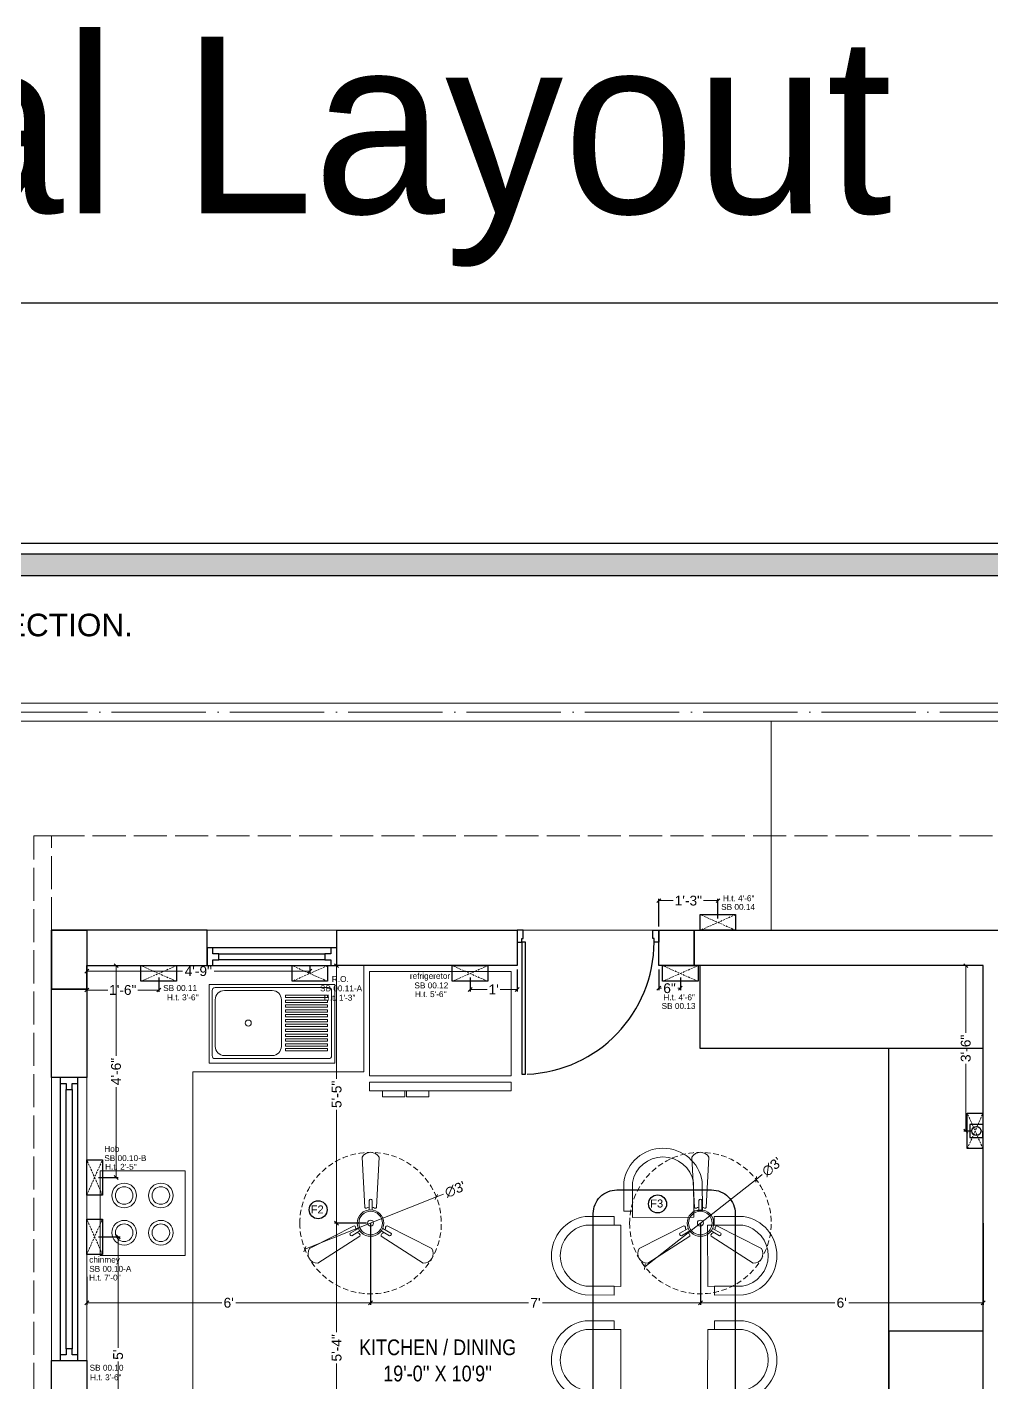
# Model space of a CAD drawing. Header units: millimetres. Extents: x 35877 to 3066687, y -650199 to -40525.
# Drawn here: x 150495.5 to 150740.9, y -178081.5 to -177736.5 of the extents above; entities that cross this region are included whole.
import ezdxf

# ---------------------------------------------------------------- set-up
doc = ezdxf.new("R2010")
doc.units = ezdxf.units.MM
doc.header["$MEASUREMENT"] = 0
doc.header["$PDMODE"] = 35
for name, pattern in [('ACAD_ISO02W100', [15, 12, -3]), ('ACAD_ISO04W100', [30, 24, -3, 0, -3]), ('DASHED', [0.75, 0.5, -0.25]), ('DASHED2', [0.375, 0.25, -0.125])]:
    doc.linetypes.add(name, pattern=pattern)
doc.layers.get('Defpoints').update_dxf_attribs({"color": 220})
for name, color, linetype in [('AR DOOR', 40, 'Continuous'), ('AR ELE-5', 134, 'Continuous'), ('str coll', 6, 'Continuous')]:
    doc.layers.add(name, color=color, linetype=linetype)
for name, color, linetype, lineweight in [('CENTERLINE ( COLUMN ) ~ DIM', 7, 'Continuous', 9), ('COLUMN', 1, 'Continuous', 30), ('dim05', 1, 'Continuous', 13), ('el', 7, 'Continuous', 20), ('ELEC-wires', 1, 'DASHED2', 13), ('Electrical', 84, 'Continuous', 30), ('FIRST FLOOR ( TEXT )', 7, 'Continuous', 9), ('FURNITURE', 32, 'Continuous', 9), ('GROUND FLOOR', 7, 'Continuous', 9), ('GROUND FLOOR  ( PLINE )', 251, 'Continuous', 30), ('NAME PLATE', 7, 'Continuous', 25), ('wall', 7, 'Continuous', 30), ('XX~SLAB ( BEAM )~ ( DIM )', 7, 'Continuous', 9)]:
    doc.layers.add(name, color=color, linetype=linetype, lineweight=lineweight)
doc.layers.add('XX~SLAB ( PLINE )', color=251, linetype='Continuous', plot=False)
doc.styles.add('Arial', font='arial.ttf')
doc.styles.add('century g', font='GOTHIC.TTF')
doc.styles.add('KATHA', font='swissc.ttf')
doc.styles.get("Standard").update_dxf_attribs({"font": 'arial.ttf', "height": 6})
doc.dimstyles.new('ISO-25', dxfattribs={"dimtxt": 2.5, "dimasz": 1, "dimexe": 0.5, "dimexo": 1, "dimtad": 0, "dimdec": 1, "dimlunit": 4, "dimtxsty": 'Standard', "dimblk": 'OBLIQUE', "dimcen": 2.5, "dimclrd": 1, "dimclre": 1, "dimclrt": 5, "dimadec": 0, "dimazin": 0, "dimtfac": 1, "dimtdec": 1, "dimtmove": 0, "dimatfit": 3, "dimfxl": 1, "dimlwd": -1, "dimarcsym": 0})

# ---------------------------------------------------------------- blocks, each defined once
blk = doc.blocks.new('LAYOUT FILE')
at = {"layer": 'NAME PLATE', "true_color": 0xd39e00}
h = blk.add_hatch(color=42, dxfattribs=at)
h.paths.add_polyline_path([(3346889.83, -513806.18), (3346889.83, -514260.7), (3347535.56, -514260.7), (3347535.56, -513806.18)])
h.paths.add_polyline_path([(3346894.36, -513810.71), (3347531.03, -513810.71), (3347531.03, -514256.17), (3346894.36, -514256.17)], flags=16)
at = {"layer": 'NAME PLATE', "color": 42, "true_color": 0xd39e00}
for points in [[(3346887.56, -513803.91), (3347537.83, -513803.91), (3347537.83, -514262.96), (3346887.56, -514262.96)], [(3346889.83, -513806.18), (3347535.56, -513806.18), (3347535.56, -514260.7), (3346889.83, -514260.7)], [(3346894.36, -513810.71), (3347531.03, -513810.71), (3347531.03, -514256.17), (3346894.36, -514256.17)]]:
    blk.add_lwpolyline(points, close=True, dxfattribs=at)
blk = doc.blocks.new('sf sfs')
at = {"layer": 'FURNITURE', "color": 9, "true_color": 0xc7c8ca, "transparency": 33554687}
blk.add_line((3348685.97, -514612.12), (3348664.42, -514612.12), dxfattribs=at)
blk.add_lwpolyline([(3348664.42, -514612.12), (3348664.42, -514590.57), (3348685.97, -514590.57), (3348685.97, -514612.12)], dxfattribs=at)
for centre, radius in [((3348670.49, -514596.83), 3.14), ((3348670.49, -514596.83), 2.24), ((3348679.82, -514596.83), 3.14), ((3348679.82, -514596.83), 2.24), ((3348670.49, -514606.3), 3.14), ((3348679.82, -514606.3), 3.14), ((3348670.49, -514606.3), 2.24), ((3348679.82, -514606.3), 2.24)]:
    blk.add_circle(centre, radius, dxfattribs=at)
blk = doc.blocks.new('*U116')
for points in [[(-40, 0), (0, 0), (0, 30), (10, 30), (10, 100), (-40, 100)], [(0, 0), (0, -1120), (30, -1120), (30, 0)], [(1160, 0), (1120, 0), (1120, 30), (1110, 30), (1110, 100), (1160, 100)]]:
    blk.add_lwpolyline(points, close=True)
at = {"layer": 'AR ELE-5', "linetype": 'ByBlock', "ltscale": 15}
blk.add_arc((-2, 1), 1122, 272.373, 359.9653, dxfattribs=at)
blk = doc.blocks.new('SED S')
at = {"layer": 'FURNITURE', "color": 9, "true_color": 0xc7c8ca, "transparency": 33554687, "elevation": -0.07}
for points in [[(3340618.66, -514630.85), (3340618.66, -514633.06), (3340654.66, -514633.06), (3340654.66, -514630.85)], [(3340618.66, -514634.61), (3340618.66, -514661.17), (3340654.66, -514661.17), (3340654.66, -514634.61)]]:
    blk.add_lwpolyline(points, close=True, dxfattribs=at)
at = {"layer": 'FURNITURE', "color": 9, "true_color": 0xc7c8ca, "transparency": 33554687, "elevation": -0.07, "flags": 128}
for points in [[(3340639.61, -514630.85), (3340639.61, -514629.27), (3340645.24, -514629.27), (3340645.24, -514630.85)], [(3340645.71, -514630.85), (3340645.71, -514629.27), (3340651.34, -514629.27), (3340651.34, -514630.85)]]:
    blk.add_lwpolyline(points, dxfattribs=at)
blk = doc.blocks.new('SD DSD')
at = {"layer": 'FURNITURE', "color": 9, "true_color": 0xc7c8ca, "transparency": 33554687}
for p, q in [((3348486.7, -514623.32), (3348486.68, -514619.42)), ((3348502.23, -514619.34), (3348502.25, -514623.25)), ((3348486.7, -514623.32), (3348502.25, -514623.25)), ((3348483.69, -514625.26), (3348479.79, -514625.25)), ((3348483.69, -514625.26), (3348483.66, -514640.81)), ((3348505.76, -514625.26), (3348509.66, -514625.25)), ((3348505.76, -514625.26), (3348505.79, -514640.81)), ((3348479.75, -514640.8), (3348483.66, -514640.81)), ((3348509.7, -514640.8), (3348505.79, -514640.81)), ((3348479.75, -514651.77), (3348483.66, -514651.76)), ((3348483.69, -514667.31), (3348483.66, -514651.76)), ((3348505.76, -514667.31), (3348505.79, -514651.76)), ((3348509.7, -514651.77), (3348505.79, -514651.76)), ((3348483.69, -514667.31), (3348479.79, -514667.32)), ((3348486.7, -514669.25), (3348486.68, -514673.16)), ((3348486.7, -514669.25), (3348502.25, -514669.32)), ((3348502.23, -514673.23), (3348502.25, -514669.32)), ((3348505.76, -514667.31), (3348509.66, -514667.32))]:
    blk.add_line(p, q, dxfattribs=at)
at = {"layer": 'FURNITURE', "color": 9, "true_color": 0xc7c8ca, "transparency": 33554687, "flags": 128}
for points in [[(3348502.23, -514621.56), (3348504.46, -514621.55), (3348504.42, -514614.17, 0.853613), (3348484.42, -514614.22), (3348484.46, -514621.65), (3348486.68, -514621.64)], [(3348502.22, -514619.34), (3348502.23, -514621.56), (3348502.2, -514614.36, 0.835758), (3348486.65, -514614.39), (3348486.67, -514619.42), (3348486.68, -514621.64)], [(3348481.97, -514640.8), (3348481.97, -514643.02), (3348474.58, -514643.01, -0.853613), (3348474.58, -514623.01), (3348482.01, -514623.02), (3348482.01, -514625.25)], [(3348507.48, -514640.8), (3348507.48, -514643.02), (3348514.87, -514643.01, 0.853613), (3348514.87, -514623.01), (3348507.44, -514623.02), (3348507.44, -514625.25)], [(3348479.75, -514640.79), (3348481.97, -514640.8), (3348474.77, -514640.78, -0.835758), (3348474.76, -514625.23), (3348479.79, -514625.24), (3348482.01, -514625.25)], [(3348509.7, -514640.79), (3348507.48, -514640.8), (3348514.68, -514640.78, 0.835758), (3348514.69, -514625.23), (3348509.66, -514625.24), (3348507.44, -514625.25)], [(3348481.97, -514651.77), (3348481.97, -514649.55), (3348474.58, -514649.57, 0.853613), (3348474.58, -514669.57), (3348482.01, -514669.55), (3348482.01, -514667.32)], [(3348479.75, -514651.78), (3348481.97, -514651.77), (3348474.77, -514651.79, 0.835758), (3348474.76, -514667.34), (3348479.79, -514667.33), (3348482.01, -514667.33)], [(3348507.48, -514651.77), (3348507.48, -514649.55), (3348514.87, -514649.57, -0.853613), (3348514.87, -514669.57), (3348507.44, -514669.55), (3348507.44, -514667.32)], [(3348509.7, -514651.78), (3348507.48, -514651.77), (3348514.68, -514651.79, -0.835758), (3348514.69, -514667.34), (3348509.66, -514667.33), (3348507.44, -514667.33)], [(3348502.23, -514671.01), (3348504.46, -514671.02), (3348504.42, -514678.4, -0.853613), (3348484.42, -514678.36), (3348484.46, -514670.92), (3348486.68, -514670.93)], [(3348502.22, -514673.23), (3348502.23, -514671.01), (3348502.2, -514678.21, -0.835758), (3348486.65, -514678.18), (3348486.67, -514673.16), (3348486.68, -514670.93)]]:
    blk.add_lwpolyline(points, format="xyb", dxfattribs=at)
at = {"layer": 'FURNITURE', "color": 9, "lineweight": 30, "true_color": 0xc7c8ca, "transparency": 33554687}
blk.add_lwpolyline([(3348506.78, -514676.29), (3348482.68, -514676.29, -0.414214), (3348476.68, -514670.29), (3348476.68, -514622.29, -0.414214), (3348482.68, -514616.29), (3348506.78, -514616.29, -0.414214), (3348512.78, -514622.29), (3348512.78, -514670.29, -0.414214)], format="xyb", close=True, dxfattribs=at)
blk = doc.blocks.new('6616')
at = {"color": 242, "linetype": 'DASHED', "true_color": 0xcd2027}
for p, q in [((386784.79, -36915.77), (386775.78, -36911.78)), ((386784.79, -36911.78), (386775.78, -36915.77))]:
    blk.add_line(p, q, dxfattribs=at)
at = {"layer": 'ELEC-wires', "color": 5, "linetype": 'ByBlock', "lineweight": 30, "ltscale": 4}
blk.add_lwpolyline([(386775.78, -36911.78), (386784.79, -36911.78), (386784.79, -36915.77), (386775.78, -36915.77)], close=True, dxfattribs=at)
blk = doc.blocks.new('_Oblique')
at = {"layer": 'wall', "color": 0, "lineweight": -2}
blk.add_line((-0.5, -0.5), (0.5, 0.5), dxfattribs=at)
blk = doc.blocks.new('*D505')
at = {"layer": 'Defpoints', "color": 0, "lineweight": 0, "transparency": 16777216}
for p in [(150567.42, -177974.25), (150510.67, -177976.27), (150567.42, -177976.76)]:
    blk.add_point(p, dxfattribs=at)
at = {"layer": 'dim05', "color": 1, "linetype": 'Continuous', "lineweight": -2, "transparency": 16777216}
for p, q in [((150567.42, -177975.25), (150567.42, -177977.26)), ((150510.67, -177977.27), (150510.67, -177977.26))]:
    blk.add_line(p, q, dxfattribs=at)
at = {"layer": 'dim05', "color": 1, "linetype": 'Continuous', "transparency": 16777216}
for p, q in [((150510.67, -177976.76), (150535.04, -177976.76)), ((150567.42, -177976.76), (150543.04, -177976.76))]:
    blk.add_line(p, q, dxfattribs=at)
at = {"layer": 'dim05', "color": 1, "transparency": 16777216, "rotation": 180}
blk.add_blockref('_Oblique', (150510.67, -177976.76), dxfattribs=at)
at = {"layer": 'dim05', "color": 1, "transparency": 16777216}
blk.add_blockref('_Oblique', (150567.42, -177976.76), dxfattribs=at)
at = {"layer": 'dim05', "color": 5, "lineweight": 25, "transparency": 16777216, "insert": (150539.04, -177976.76), "char_height": 2.5, "attachment_point": 5, "style": 'Arial'}
blk.add_mtext('4\'-9"', dxfattribs=at)
blk = doc.blocks.new('*D506')
at = {"layer": 'Defpoints', "color": 0, "lineweight": 0, "transparency": 16777216}
for p in [(150620.17, -177975.35), (150608.17, -177977.34), (150608.17, -177981.39)]:
    blk.add_point(p, dxfattribs=at)
at = {"layer": 'dim05', "color": 1, "linetype": 'Continuous', "lineweight": -2, "transparency": 16777216}
for p, q in [((150608.17, -177978.34), (150608.17, -177981.89)), ((150620.17, -177976.35), (150620.17, -177981.89))]:
    blk.add_line(p, q, dxfattribs=at)
at = {"layer": 'dim05', "color": 1, "linetype": 'Continuous', "transparency": 16777216}
for p, q in [((150608.17, -177981.39), (150612.51, -177981.39)), ((150620.17, -177981.39), (150615.82, -177981.39))]:
    blk.add_line(p, q, dxfattribs=at)
at = {"layer": 'dim05', "color": 1, "transparency": 16777216, "rotation": 180}
blk.add_blockref('_Oblique', (150608.17, -177981.39), dxfattribs=at)
at = {"layer": 'dim05', "color": 1, "transparency": 16777216}
blk.add_blockref('_Oblique', (150620.17, -177981.39), dxfattribs=at)
at = {"layer": 'dim05', "color": 5, "lineweight": 25, "transparency": 16777216, "insert": (150614.17, -177981.39), "char_height": 2.5, "attachment_point": 5, "style": 'Arial'}
blk.add_mtext("1'", dxfattribs=at)
blk = doc.blocks.new('fan')
at = {"layer": 'Electrical', "lineweight": 15, "ltscale": 20}
for p, q in [((3300835.29, -509900.78), (3300836.47, -509923.43)), ((3300841.81, -509923.43), (3300842.99, -509900.78)), ((3300838.47, -509924.57), (3300838.47, -509920.25)), ((3300839.81, -509920.28), (3300839.81, -509924.57)), ((3300831.66, -509931.77), (3300811.45, -509942.07)), ((3300829.93, -509935.08), (3300833.64, -509932.93)), ((3300834.31, -509934.09), (3300830.57, -509936.25)), ((3300847.68, -509936.23), (3300843.97, -509934.09)), ((3300844.64, -509932.93), (3300848.38, -509935.09)), ((3300866.83, -509942.07), (3300846.62, -509931.77)), ((3300815.3, -509948.74), (3300834.33, -509936.39)), ((3300843.95, -509936.39), (3300862.98, -509948.74))]:
    blk.add_line(p, q, dxfattribs=at)
at = {"layer": 'Electrical', "linetype": 'DASHED', "lineweight": 15, "ltscale": 5}
blk.add_circle((3300839.14, -509930.53), 32, dxfattribs=at)
at = {"layer": 'Electrical', "lineweight": 15, "ltscale": 20}
for centre, major_axis, start_param, end_param in [((3300839.14, -509902.94), (3.12, 3.12), -0.272136, 1.842967), ((3300839.13, -509920.5), (0.501, 0.501), -0.465536, 1.983618), ((3300839.14, -509930.53), (4.24, -4.24), 3.14161, 9.424795), ((3300839.14, -509930.53), (3.77, -3.77), 1.749190548672175e-05, 6.283202799085073), ((3300837.1, -509923.08), (0.51, 0.51), 2.863014, 4.257784), ((3300839.14, -509926.42), (2.27, -2.27), 2.565057, 2.951308), ((3300839.14, -509926.42), (2.27, 2.27), 0.19032, 0.57657), ((3300841.18, -509923.08), (0.51, -0.51), 5.167028, 6.561799), ((3300831.67, -509932.49), (0.51, -0.51), 0.978238, 2.373008), ((3300835.59, -509932.58), (2.27, -2.27), 3.855511, 4.241762), ((3300839.14, -509930.53), (0.943, 0.943), 1.570814, 7.853999), ((3300842.69, -509932.58), (2.27, 2.27), 5.183051, 5.569301), ((3300846.61, -509932.49), (0.51, -0.51), 2.339416, 3.734186), ((3300830.46, -509935.55), (0.501, -0.501), 3.199655, 5.648809), ((3300835.59, -509932.58), (2.27, -2.27), 4.659452, 5.045703), ((3300833.71, -509936.02), (0.51, 0.51), -1.325776, 0.068994), ((3300844.57, -509936.02), (0.51, -0.51), 3.072633, 4.467404), ((3300842.69, -509932.58), (2.27, 2.27), 4.37911, 4.765361), ((3300847.83, -509935.54), (0.501, 0.501), 3.723254, 6.172408), ((3300815.25, -509944.32), (3.12, -3.12), 3.393055, 5.508159), ((3300863.03, -509944.32), (3.12, -3.12), 5.48745, 7.602554)]:
    blk.add_ellipse(centre, major_axis=major_axis, ratio=1, start_param=start_param, end_param=end_param, dxfattribs=at)
blk = doc.blocks.new('*D522')
at = {"layer": 'Defpoints', "color": 0, "lineweight": 0, "transparency": 16777216}
for p in [(150656.17, -177975.35), (150661.67, -177977.34), (150656.17, -177981.1)]:
    blk.add_point(p, dxfattribs=at)
at = {"layer": 'dim05', "color": 1, "linetype": 'Continuous', "lineweight": -2, "transparency": 16777216}
for p, q in [((150656.17, -177976.35), (150656.17, -177981.6)), ((150661.67, -177978.34), (150661.67, -177981.6))]:
    blk.add_line(p, q, dxfattribs=at)
at = {"layer": 'dim05', "color": 1, "linetype": 'Continuous', "transparency": 16777216}
for p, q in [((150656.17, -177981.1), (150656.85, -177981.1)), ((150661.67, -177981.1), (150660.99, -177981.1))]:
    blk.add_line(p, q, dxfattribs=at)
at = {"layer": 'dim05', "color": 1, "transparency": 16777216, "rotation": 180}
blk.add_blockref('_Oblique', (150656.17, -177981.1), dxfattribs=at)
at = {"layer": 'dim05', "color": 1, "transparency": 16777216}
blk.add_blockref('_Oblique', (150661.67, -177981.1), dxfattribs=at)
at = {"layer": 'dim05', "color": 5, "lineweight": 25, "transparency": 16777216, "insert": (150658.92, -177981.1), "char_height": 2.5, "attachment_point": 5, "style": 'Arial'}
blk.add_mtext('6"', dxfattribs=at)
blk = doc.blocks.new('*D525')
at = {"layer": 'Defpoints', "color": 0, "lineweight": 0, "transparency": 16777216}
for p in [(150512.66, -177975.35), (150518.12, -177975.35), (150512.66, -178029.24)]:
    blk.add_point(p, dxfattribs=at)
at = {"layer": 'dim05', "color": 1, "linetype": 'Continuous', "lineweight": -2, "transparency": 16777216}
for p, q in [((150513.66, -177975.35), (150518.62, -177975.35)), ((150513.66, -178029.24), (150518.62, -178029.24))]:
    blk.add_line(p, q, dxfattribs=at)
at = {"layer": 'dim05', "color": 1, "linetype": 'Continuous', "transparency": 16777216}
for p, q in [((150518.12, -177975.35), (150518.12, -177998.3)), ((150518.12, -178029.24), (150518.12, -178006.29))]:
    blk.add_line(p, q, dxfattribs=at)
at = {"layer": 'dim05', "color": 1, "transparency": 16777216}
for p, rotation in [((150518.12, -177975.35), 90), ((150518.12, -178029.24), 270)]:
    blk.add_blockref('_Oblique', p, dxfattribs=dict(at, rotation=rotation))
at = {"layer": 'dim05', "color": 5, "lineweight": 25, "transparency": 16777216, "insert": (150518.12, -178002.29), "char_height": 2.5, "attachment_point": 5, "rotation": 90, "style": 'Arial'}
blk.add_mtext('4\'-6"', dxfattribs=at)
blk = doc.blocks.new('*D526')
at = {"layer": 'Defpoints', "color": 0, "lineweight": 0, "transparency": 16777216}
for p in [(150512.66, -178044.33), (150514.99, -178104.35), (150518.64, -178104.35)]:
    blk.add_point(p, dxfattribs=at)
at = {"layer": 'dim05', "color": 1, "linetype": 'Continuous', "lineweight": -2, "transparency": 16777216}
for p, q in [((150513.66, -178044.33), (150519.14, -178044.33)), ((150515.99, -178104.35), (150519.14, -178104.35))]:
    blk.add_line(p, q, dxfattribs=at)
at = {"layer": 'dim05', "color": 1, "linetype": 'Continuous', "transparency": 16777216}
for p, q in [((150518.64, -178044.33), (150518.64, -178072.56)), ((150518.64, -178104.35), (150518.64, -178076.11))]:
    blk.add_line(p, q, dxfattribs=at)
at = {"layer": 'dim05', "color": 1, "transparency": 16777216}
for p, rotation in [((150518.64, -178044.33), 90), ((150518.64, -178104.35), 270)]:
    blk.add_blockref('_Oblique', p, dxfattribs=dict(at, rotation=rotation))
at = {"layer": 'dim05', "color": 5, "lineweight": 25, "transparency": 16777216, "insert": (150518.64, -178074.34), "char_height": 2.5, "attachment_point": 5, "rotation": 90, "style": 'Arial'}
blk.add_mtext("5'", dxfattribs=at)
blk = doc.blocks.new('*D527')
at = {"layer": 'Defpoints', "color": 0, "lineweight": 0, "transparency": 16777216}
for p in [(150582.87, -178039.85), (150510.67, -178053.55), (150582.87, -178061.13)]:
    blk.add_point(p, dxfattribs=at)
at = {"layer": 'dim05', "color": 1, "linetype": 'Continuous', "lineweight": -2, "transparency": 16777216}
for p, q in [((150582.87, -178040.85), (150582.87, -178061.63)), ((150510.67, -178054.55), (150510.67, -178061.63))]:
    blk.add_line(p, q, dxfattribs=at)
at = {"layer": 'dim05', "color": 1, "linetype": 'Continuous', "transparency": 16777216}
for p, q in [((150510.67, -178061.13), (150544.99, -178061.13)), ((150582.87, -178061.13), (150548.55, -178061.13))]:
    blk.add_line(p, q, dxfattribs=at)
at = {"layer": 'dim05', "color": 1, "transparency": 16777216, "rotation": 180}
blk.add_blockref('_Oblique', (150510.67, -178061.13), dxfattribs=at)
at = {"layer": 'dim05', "color": 1, "transparency": 16777216}
blk.add_blockref('_Oblique', (150582.87, -178061.13), dxfattribs=at)
at = {"layer": 'dim05', "color": 5, "lineweight": 25, "transparency": 16777216, "insert": (150546.77, -178061.13), "char_height": 2.5, "attachment_point": 5, "style": 'Arial'}
blk.add_mtext("6'", dxfattribs=at)
blk = doc.blocks.new('*D528')
at = {"layer": 'Defpoints', "color": 0, "lineweight": 0, "transparency": 16777216}
for p in [(150582.87, -178039.85), (150666.77, -178039.85), (150666.77, -178061.13)]:
    blk.add_point(p, dxfattribs=at)
at = {"layer": 'dim05', "color": 1, "linetype": 'Continuous', "lineweight": -2, "transparency": 16777216}
for p, q in [((150582.87, -178040.85), (150582.87, -178061.63)), ((150666.77, -178040.85), (150666.77, -178061.63))]:
    blk.add_line(p, q, dxfattribs=at)
at = {"layer": 'dim05', "color": 1, "linetype": 'Continuous', "transparency": 16777216}
for p, q in [((150582.87, -178061.13), (150623.05, -178061.13)), ((150666.77, -178061.13), (150626.58, -178061.13))]:
    blk.add_line(p, q, dxfattribs=at)
at = {"layer": 'dim05', "color": 1, "transparency": 16777216, "rotation": 180}
blk.add_blockref('_Oblique', (150582.87, -178061.13), dxfattribs=at)
at = {"layer": 'dim05', "color": 1, "transparency": 16777216}
blk.add_blockref('_Oblique', (150666.77, -178061.13), dxfattribs=at)
at = {"layer": 'dim05', "color": 5, "lineweight": 25, "transparency": 16777216, "insert": (150624.82, -178061.13), "char_height": 2.5, "attachment_point": 5, "style": 'Arial'}
blk.add_mtext("7'", dxfattribs=at)
blk = doc.blocks.new('*D529')
at = {"layer": 'Defpoints', "color": 0, "lineweight": 0, "transparency": 16777216}
for p in [(150666.77, -178039.85), (150738.67, -178039.85), (150738.67, -178061.13)]:
    blk.add_point(p, dxfattribs=at)
at = {"layer": 'dim05', "color": 1, "linetype": 'Continuous', "lineweight": -2, "transparency": 16777216}
for p, q in [((150666.77, -178040.85), (150666.77, -178061.63)), ((150738.67, -178040.85), (150738.67, -178061.63))]:
    blk.add_line(p, q, dxfattribs=at)
at = {"layer": 'dim05', "color": 1, "linetype": 'Continuous', "transparency": 16777216}
for p, q in [((150666.77, -178061.13), (150700.94, -178061.13)), ((150738.67, -178061.13), (150704.5, -178061.13))]:
    blk.add_line(p, q, dxfattribs=at)
at = {"layer": 'dim05', "color": 1, "transparency": 16777216, "rotation": 180}
blk.add_blockref('_Oblique', (150666.77, -178061.13), dxfattribs=at)
at = {"layer": 'dim05', "color": 1, "transparency": 16777216}
blk.add_blockref('_Oblique', (150738.67, -178061.13), dxfattribs=at)
at = {"layer": 'dim05', "color": 5, "lineweight": 25, "transparency": 16777216, "insert": (150702.72, -178061.13), "char_height": 2.5, "attachment_point": 5, "style": 'Arial'}
blk.add_mtext("6'", dxfattribs=at)
blk = doc.blocks.new('*D530')
at = {"layer": 'Defpoints', "color": 0, "lineweight": 0, "transparency": 16777216}
for p in [(150574.23, -178040.85), (150582.87, -178040.85), (150579.99, -178104.35)]:
    blk.add_point(p, dxfattribs=at)
at = {"layer": 'dim05', "color": 1, "linetype": 'Continuous', "lineweight": -2, "transparency": 16777216}
for p, q in [((150581.87, -178040.85), (150573.73, -178040.85)), ((150578.99, -178104.35), (150573.73, -178104.35))]:
    blk.add_line(p, q, dxfattribs=at)
at = {"layer": 'dim05', "color": 1, "linetype": 'Continuous', "transparency": 16777216}
for p, q in [((150574.23, -178040.85), (150574.23, -178068.65)), ((150574.23, -178104.35), (150574.23, -178076.55))]:
    blk.add_line(p, q, dxfattribs=at)
at = {"layer": 'dim05', "color": 1, "transparency": 16777216}
for p, rotation in [((150574.23, -178040.85), 90), ((150574.23, -178104.35), 270)]:
    blk.add_blockref('_Oblique', p, dxfattribs=dict(at, rotation=rotation))
at = {"layer": 'dim05', "color": 5, "lineweight": 25, "transparency": 16777216, "insert": (150574.23, -178072.6), "char_height": 2.5, "attachment_point": 5, "rotation": 90, "style": 'Arial'}
blk.add_mtext('5\'-4"', dxfattribs=at)
blk = doc.blocks.new('*D531')
at = {"layer": 'Defpoints', "color": 0, "lineweight": 0, "transparency": 16777216}
for p in [(150574.23, -177975.35), (150574.89, -177975.35), (150582.87, -178040.85)]:
    blk.add_point(p, dxfattribs=at)
at = {"layer": 'dim05', "color": 1, "linetype": 'Continuous', "lineweight": -2, "transparency": 16777216}
for p, q in [((150573.89, -177975.35), (150573.73, -177975.35)), ((150581.87, -178040.85), (150573.73, -178040.85))]:
    blk.add_line(p, q, dxfattribs=at)
at = {"layer": 'dim05', "color": 1, "linetype": 'Continuous', "transparency": 16777216}
for p, q in [((150574.23, -177975.35), (150574.23, -178004.15)), ((150574.23, -178040.85), (150574.23, -178012.05))]:
    blk.add_line(p, q, dxfattribs=at)
at = {"layer": 'dim05', "color": 1, "transparency": 16777216}
for p, rotation in [((150574.23, -177975.35), 90), ((150574.23, -178040.85), 270)]:
    blk.add_blockref('_Oblique', p, dxfattribs=dict(at, rotation=rotation))
at = {"layer": 'dim05', "color": 5, "lineweight": 25, "transparency": 16777216, "insert": (150574.23, -178008.1), "char_height": 2.5, "attachment_point": 5, "rotation": 90, "style": 'Arial'}
blk.add_mtext('5\'-5"', dxfattribs=at)
blk = doc.blocks.new('*D532')
at = {"layer": 'Defpoints', "color": 0, "lineweight": 0, "transparency": 16777216}
for p in [(150599.6, -178034.2), (150566.14, -178047.5)]:
    blk.add_point(p, dxfattribs=at)
at = {"layer": 'dim05', "color": 1, "linetype": 'Continuous', "transparency": 16777216}
for p in [(150601.45, -178033.46), (150566.14, -178047.5)]:
    blk.add_line(p, (150599.6, -178034.2), dxfattribs=at)
at = {"layer": 'dim05', "color": 1, "transparency": 16777216}
for p, rotation in [((150599.6, -178034.2), 201.6876233711813), ((150566.14, -178047.5), 21.68762337118135)]:
    blk.add_blockref('_Oblique', p, dxfattribs=dict(at, rotation=rotation))
at = {"layer": 'dim05', "color": 5, "lineweight": 25, "transparency": 16777216, "insert": (150604.37, -178032.3), "char_height": 2.5, "attachment_point": 5, "rotation": 21.6876, "style": 'Arial'}
blk.add_mtext("∅3'", dxfattribs=at)
blk = doc.blocks.new('*D533')
at = {"layer": 'Defpoints', "color": 0, "lineweight": 0, "transparency": 16777216}
for p in [(150680.93, -178029.73), (150652.61, -178051.96)]:
    blk.add_point(p, dxfattribs=at)
at = {"layer": 'dim05', "color": 1, "linetype": 'Continuous', "transparency": 16777216}
for p in [(150652.61, -178051.96), (150682.5, -178028.5)]:
    blk.add_line(p, (150680.93, -178029.73), dxfattribs=at)
at = {"layer": 'dim05', "color": 1, "transparency": 16777216}
for p, rotation in [((150680.93, -178029.73), 218.1354486599926), ((150652.61, -178051.96), 38.13544865999263)]:
    blk.add_blockref('_Oblique', p, dxfattribs=dict(at, rotation=rotation))
at = {"layer": 'dim05', "color": 5, "lineweight": 25, "transparency": 16777216, "insert": (150684.97, -178026.56), "char_height": 2.5, "attachment_point": 5, "rotation": 38.1354, "style": 'Arial'}
blk.add_mtext("∅3'", dxfattribs=at)
blk = doc.blocks.new('*D534')
at = {"layer": 'Defpoints', "color": 0, "lineweight": 0, "transparency": 16777216}
for p in [(150671.24, -177958.81), (150671.24, -177964.36), (150656.17, -177966.35)]:
    blk.add_point(p, dxfattribs=at)
at = {"layer": 'dim05', "color": 1, "linetype": 'Continuous', "lineweight": -2, "transparency": 16777216}
for p, q in [((150656.17, -177965.35), (150656.17, -177958.31)), ((150671.24, -177963.36), (150671.24, -177958.31))]:
    blk.add_line(p, q, dxfattribs=at)
at = {"layer": 'dim05', "color": 1, "linetype": 'Continuous', "transparency": 16777216}
for p, q in [((150656.17, -177958.81), (150659.87, -177958.81)), ((150671.24, -177958.81), (150667.53, -177958.81))]:
    blk.add_line(p, q, dxfattribs=at)
at = {"layer": 'dim05', "color": 1, "transparency": 16777216, "rotation": 180}
blk.add_blockref('_Oblique', (150656.17, -177958.81), dxfattribs=at)
at = {"layer": 'dim05', "color": 1, "transparency": 16777216}
blk.add_blockref('_Oblique', (150671.24, -177958.81), dxfattribs=at)
at = {"layer": 'dim05', "color": 5, "lineweight": 25, "transparency": 16777216, "insert": (150663.7, -177958.81), "char_height": 2.5, "attachment_point": 5, "style": 'Arial'}
blk.add_mtext('1\'-3"', dxfattribs=at)
blk = doc.blocks.new('*D544')
at = {"layer": 'Defpoints', "color": 0, "lineweight": 0, "transparency": 16777216}
for p in [(150528.97, -177977.34), (150510.67, -177980.31), (150528.97, -177981.55)]:
    blk.add_point(p, dxfattribs=at)
at = {"layer": 'dim05', "color": 1, "linetype": 'Continuous', "lineweight": -2, "transparency": 16777216}
for p, q in [((150528.97, -177978.34), (150528.97, -177982.05)), ((150510.67, -177981.31), (150510.67, -177982.05))]:
    blk.add_line(p, q, dxfattribs=at)
at = {"layer": 'dim05', "color": 1, "linetype": 'Continuous', "transparency": 16777216}
for p, q in [((150510.67, -177981.55), (150515.99, -177981.55)), ((150528.97, -177981.55), (150523.65, -177981.55))]:
    blk.add_line(p, q, dxfattribs=at)
at = {"layer": 'dim05', "color": 1, "transparency": 16777216, "rotation": 180}
blk.add_blockref('_Oblique', (150510.67, -177981.55), dxfattribs=at)
at = {"layer": 'dim05', "color": 1, "transparency": 16777216}
blk.add_blockref('_Oblique', (150528.97, -177981.55), dxfattribs=at)
at = {"layer": 'dim05', "color": 5, "lineweight": 25, "transparency": 16777216, "insert": (150519.82, -177981.55), "char_height": 2.5, "attachment_point": 5, "style": 'Arial'}
blk.add_mtext('1\'-6"', dxfattribs=at)
blk = doc.blocks.new('*D548')
at = {"layer": 'Defpoints', "color": 0, "lineweight": 0, "transparency": 16777216}
for p in [(150734.28, -177975.35), (150738.66, -177975.35), (150736.83, -178017.44)]:
    blk.add_point(p, dxfattribs=at)
at = {"layer": 'dim05', "color": 1, "linetype": 'Continuous', "lineweight": -2, "transparency": 16777216}
for p, q in [((150737.66, -177975.35), (150733.78, -177975.35)), ((150735.83, -178017.44), (150733.78, -178017.44))]:
    blk.add_line(p, q, dxfattribs=at)
at = {"layer": 'dim05', "color": 1, "linetype": 'Continuous', "transparency": 16777216}
for p, q in [((150734.28, -177975.35), (150734.28, -177992.45)), ((150734.28, -178017.44), (150734.28, -178000.34))]:
    blk.add_line(p, q, dxfattribs=at)
at = {"layer": 'dim05', "color": 1, "transparency": 16777216}
for p, rotation in [((150734.28, -177975.35), 90), ((150734.28, -178017.44), 270)]:
    blk.add_blockref('_Oblique', p, dxfattribs=dict(at, rotation=rotation))
at = {"layer": 'dim05', "color": 5, "lineweight": 25, "transparency": 16777216, "insert": (150734.28, -177996.4), "char_height": 2.5, "attachment_point": 5, "rotation": 90, "style": 'Arial'}
blk.add_mtext('3\'-6"', dxfattribs=at)

msp = doc.modelspace()

# ---------------------------------------------------------------- linework, layer by layer
at = {"layer": 'CENTERLINE ( COLUMN ) ~ DIM', "transparency": 33554687}
for p, q in [((150501.667, -177981.349), (150510.667, -177981.349)), ((150501.667, -178003.849), (150510.667, -178003.849)), ((150501.667, -178075.849), (150510.667, -178075.849))]:
    msp.add_line(p, q, dxfattribs=at)
at = {"layer": 'COLUMN', "transparency": 33554687}
for points in [[(150501.667, -177966.349), (150510.667, -177966.349), (150510.667, -177981.349), (150501.667, -177981.349)], [(150656.167, -177966.349), (150665.167, -177966.349), (150665.167, -177975.349), (150656.167, -177975.349)]]:
    msp.add_lwpolyline(points, close=True, dxfattribs=at)
at = {"layer": 'FURNITURE', "lineweight": 30, "transparency": 33554687}
for p, q in [((150666.667, -177975.349), (150666.667, -177996.349)), ((150666.667, -177996.349), (150738.667, -177996.349)), ((150714.667, -178104.349), (150714.667, -177996.349))]:
    msp.add_line(p, q, dxfattribs=at)
at = {"layer": 'FURNITURE', "transparency": 33554687}
for p, q in [((150542.552, -177998.223, -0.001), (150542.552, -177981.681, -0.001)), ((150543.327, -177980.907, -0.001), (150572.175, -177980.907, -0.001)), ((150545.684, -177981.681, -0.001), (150557.851, -177981.681, -0.001)), ((150572.949, -177981.681, -0.001), (150572.949, -177998.223, -0.001)), ((150543.36, -177995.899, -0.001), (150543.36, -177984.005, -0.001)), ((150560.175, -177984.005, -0.001), (150560.175, -177995.899, -0.001)), ((150572.175, -177998.997, -0.001), (150543.327, -177998.997, -0.001)), ((150557.851, -177998.223, -0.001), (150545.684, -177998.223, -0.001))]:
    msp.add_line(p, q, dxfattribs=at)
at = {"layer": 'FURNITURE', "transparency": 33554687, "elevation": -0.001}
for points in [[(150541.767, -178000.132), (150573.767, -178000.132), (150573.767, -177980.132), (150541.767, -177980.132)], [(150561.197, -177982.861), (150571.927, -177982.861), (150571.927, -177983.449), (150561.197, -177983.449)], [(150561.197, -177984.097), (150571.927, -177984.097), (150571.927, -177984.684), (150561.197, -177984.684)], [(150561.197, -177985.333), (150571.927, -177985.333), (150571.927, -177985.92), (150561.197, -177985.92)], [(150561.197, -177986.569), (150571.927, -177986.569), (150571.927, -177987.156), (150561.197, -177987.156)], [(150561.197, -177987.805), (150571.927, -177987.805), (150571.927, -177988.392), (150561.197, -177988.392)], [(150561.197, -177989.041), (150571.927, -177989.041), (150571.927, -177989.628), (150561.197, -177989.628)], [(150561.197, -177990.276), (150571.927, -177990.276), (150571.927, -177990.863), (150561.197, -177990.863)], [(150561.197, -177991.512), (150571.927, -177991.512), (150571.927, -177992.099), (150561.197, -177992.099)], [(150561.197, -177992.748), (150571.927, -177992.748), (150571.927, -177993.335), (150561.197, -177993.335)], [(150561.197, -177993.984), (150571.927, -177993.984), (150571.927, -177994.571), (150561.197, -177994.571)], [(150561.197, -177995.22), (150571.927, -177995.22), (150571.927, -177995.807), (150561.197, -177995.807)], [(150561.197, -177996.455), (150571.927, -177996.455), (150571.927, -177997.043), (150561.197, -177997.043)]]:
    msp.add_lwpolyline(points, close=True, dxfattribs=at)
at = {"layer": 'FURNITURE', "lineweight": 30, "transparency": 33554687}
msp.add_lwpolyline([(150714.667, -178104.349), (150738.667, -178104.349), (150738.667, -178068.347), (150714.667, -178068.347)], close=True, dxfattribs=at)
at = {"layer": 'FURNITURE', "transparency": 33554687}
msp.add_circle((150551.767, -177989.952, -0.001), 0.762, dxfattribs=at)
at = {"layer": 'FURNITURE', "color": 1, "lineweight": 30, "ltscale": 4, "transparency": 33554687}
for centre in [(150655.862, -178035.971), (150569.532, -178037.451)]:
    msp.add_circle(centre, 2.291, dxfattribs=at)
at = {"layer": 'FURNITURE', "transparency": 33554687}
for centre, radius, start, end in [((150543.327, -177981.681, -0.001), 0.775, 90, 180), ((150545.684, -177984.005, -0.001), 2.324, 90, 180), ((150557.851, -177984.005, -0.001), 2.324, 0, 90), ((150572.175, -177981.681, -0.001), 0.775, 0, 90), ((150545.684, -177995.899, -0.001), 2.324, 180, 270), ((150557.851, -177995.899, -0.001), 2.324, 270, 0), ((150543.327, -177998.223, -0.001), 0.775, 180, 270), ((150572.175, -177998.223, -0.001), 0.775, 270, 0)]:
    msp.add_arc(centre, radius, start, end, dxfattribs=at)
at = {"layer": 'GROUND FLOOR', "transparency": 33554687}
for p, q in [((150401.917, -177908.599), (150902.167, -177908.599)), ((150406.417, -177913.099), (150902.167, -177913.099)), ((150501.667, -177966.349), (150501.667, -178258.849)), ((150902.167, -177966.349), (150501.667, -177966.349)), ((150620.167, -177966.349), (150620.167, -177975.349)), ((150656.167, -177966.349), (150656.167, -177975.349)), ((150665.167, -177966.349), (150665.167, -177975.349)), ((150510.667, -177975.349), (150510.667, -178095.349)), ((150620.167, -177975.349), (150510.667, -177975.349)), ((150738.667, -177975.349), (150656.167, -177975.349)), ((150738.667, -177975.349), (150738.667, -178104.349)), ((150510.667, -178003.849), (150501.667, -178003.849)), ((150510.667, -178075.849), (150501.667, -178075.849))]:
    msp.add_line(p, q, dxfattribs=at)
at = {"layer": 'GROUND FLOOR', "linetype": 'ACAD_ISO02W100', "ltscale": 0.7, "transparency": 33554687}
msp.add_line((150501.667, -177966.349), (150501.667, -177942.349), dxfattribs=at)
at = {"layer": 'GROUND FLOOR', "color": 1, "linetype": 'ACAD_ISO04W100', "transparency": 33554687}
msp.add_lwpolyline([(150902.167, -177910.849), (150404.167, -177910.849), (150404.167, -178373.349), (150902.167, -178373.349)], dxfattribs=at)
at = {"layer": 'GROUND FLOOR', "color": 1, "linetype": 'ACAD_ISO02W100', "ltscale": 0.7, "transparency": 33554687}
msp.add_lwpolyline([(150660.667, -178258.849), (150660.667, -178294.849), (150497.167, -178294.849), (150497.167, -177942.349), (150501.667, -177942.349)], dxfattribs=at)
at = {"layer": 'GROUND FLOOR', "linetype": 'ACAD_ISO02W100', "ltscale": 0.7, "transparency": 33554687}
msp.add_lwpolyline([(150501.667, -177942.349), (150897.667, -177942.349)], dxfattribs=at)
at = {"layer": 'GROUND FLOOR  ( PLINE )', "transparency": 33554687}
for points in [[(150541.267, -177966.349), (150501.667, -177966.349), (150501.667, -177981.349), (150510.667, -177981.349), (150510.667, -177975.349), (150541.267, -177975.349)], [(150574.267, -177966.349), (150620.167, -177966.349), (150620.167, -177975.349), (150574.267, -177975.349)], [(150665.167, -177966.349), (150797.167, -177966.349), (150797.167, -177975.349), (150743.167, -177975.349), (150743.167, -178104.349), (150767.167, -178104.349), (150767.167, -178108.849), (150714.667, -178108.849), (150714.667, -178104.349), (150738.667, -178104.349), (150738.667, -177975.349), (150665.167, -177975.349)], [(150510.667, -178003.849), (150501.667, -178003.849), (150501.667, -177981.349), (150510.667, -177981.349)], [(150510.667, -178093.849), (150501.667, -178093.849), (150501.667, -178075.849), (150510.667, -178075.849)]]:
    msp.add_lwpolyline(points, close=True, dxfattribs=at)
at = {"layer": 'XX~SLAB ( BEAM )~ ( DIM )', "transparency": 33554687}
for p, q in [((150541.267, -177975.349), (150541.267, -177966.349)), ((150574.267, -177975.349), (150574.267, -177966.349)), ((150581.167, -178002.349), (150581.167, -177975.349)), ((150537.667, -178104.349), (150537.667, -178002.349)), ((150537.667, -178002.349), (150581.167, -178002.349))]:
    msp.add_line(p, q, dxfattribs=at)
at = {"layer": 'XX~SLAB ( BEAM )~ ( DIM )', "color": 3, "lineweight": 30, "transparency": 33554687}
msp.add_lwpolyline([(153029.873, -177806.756), (150246.988, -177806.756), (150246.988, -178459.813), (153029.873, -178459.813)], close=True, dxfattribs=at)
at = {"layer": 'XX~SLAB ( BEAM )~ ( DIM )', "transparency": 33554687}
msp.add_lwpolyline([(150756.667, -177966.349), (150684.787, -177966.349), (150684.787, -177913.099), (150756.667, -177913.099)], close=True, dxfattribs=at)
at = {"layer": 'XX~SLAB ( BEAM )~ ( DIM )', "color": 6, "lineweight": 30, "transparency": 33554687}
msp.add_lwpolyline([(150735.324, -178019.068), (150738.642, -178019.068), (150738.659, -178015.758), (150735.341, -178015.758)], close=True, dxfattribs=at)
msp.add_circle((150736.996, -178017.413), 1.155, dxfattribs=at)
at = {"layer": 'XX~SLAB ( PLINE )', "transparency": 33554687}
for points in [[(150541.267, -177975.349), (150542.767, -177975.349), (150542.767, -177973.849), (150544.267, -177973.849), (150544.267, -177972.349), (150571.267, -177972.349), (150571.267, -177973.849), (150572.767, -177973.849), (150572.767, -177975.349), (150574.267, -177975.349), (150574.267, -177970.849), (150572.767, -177970.849), (150572.767, -177972.349), (150571.267, -177972.349), (150571.267, -177973.849), (150544.267, -177973.849), (150544.267, -177972.349), (150542.767, -177972.349), (150542.767, -177970.849), (150541.267, -177970.849), (150541.267, -177975.349), (150574.267, -177975.349), (150574.267, -177970.849), (150541.267, -177970.849)], [(150508.417, -178075.849), (150508.417, -178074.349), (150506.917, -178074.349), (150506.917, -178072.849), (150505.417, -178072.849), (150505.417, -178006.849), (150506.917, -178006.849), (150506.917, -178005.349), (150508.417, -178005.349), (150508.417, -178003.849), (150503.917, -178003.849), (150503.917, -178005.349), (150505.417, -178005.349), (150505.417, -178006.849), (150506.917, -178006.849), (150506.917, -178072.849), (150505.417, -178072.849), (150505.417, -178074.349), (150503.917, -178074.349), (150503.917, -178075.849), (150508.417, -178075.849), (150508.417, -178003.849), (150503.917, -178003.849), (150503.917, -178075.849)]]:
    msp.add_lwpolyline(points, close=True, dxfattribs=at)

# ---------------------------------------------------------------- block references
at = {"lineweight": 35, "transparency": 33554687, "rotation": 180}
msp.add_blockref('SED S', (3491237.259, -692638.016, 0.07), dxfattribs=at)
at = {"lineweight": 35, "transparency": 33554687}
msp.add_blockref('sf sfs', (-3198150.301, 336562.995), dxfattribs=at)
at = {"layer": 'AR DOOR', "linetype": 'ByBlock', "lineweight": -2, "transparency": 33554687, "extrusion": (0, 0, -1), "xscale": -0.02999999999997555, "yscale": 0.02999999999997555, "zscale": -0.02999999999997555}
msp.add_blockref('*U116', (-150621.367, -177969.349), dxfattribs=at)
at = {"layer": 'dim05', "color": 1, "lineweight": 35, "transparency": 33554687, "xscale": -0.5625052429282242, "yscale": 0.5625052429282242, "zscale": 0.5625052429282242}
for p in [(2007322.192, 108797.747), (2007406.091, 108797.747)]:
    msp.add_blockref('fan', p, dxfattribs=at)
at = {"layer": 'el', "color": 1, "transparency": 33554687}
for p in [(-236109.05, -141050.578), (-236251.32, -141063.565), (-236212.87, -141063.565), (-236172.12, -141063.565), (-236118.62, -141063.565)]:
    msp.add_blockref('6616', p, dxfattribs=at)
at = {"layer": 'el', "color": 1, "transparency": 33554687, "rotation": 270}
for p in [(187650.435, 208762.874), (187426.437, 208751.047), (187426.437, 208735.96)]:
    msp.add_blockref('6616', p, dxfattribs=at)
at = {"layer": 'NAME PLATE', "lineweight": 0, "transparency": 33554687, "xscale": 1.209046105522275, "yscale": 1.209046105522275, "zscale": 1.209046105522275}
msp.add_blockref('LAYOUT FILE', (-3896231.889, 443344.782, 0.126), dxfattribs=at)
at = {"layer": 'str coll', "lineweight": 35, "transparency": 33554687}
msp.add_blockref('SD DSD', (-3197837.162, 336583.861), dxfattribs=at)

# ---------------------------------------------------------------- texts
at = {"layer": 'Electrical', "color": 5, "transparency": 33554687}
for s, height, p in [('PROVIDE CONDUIT FUTURE CONNECTION. ', 5.7509, (150354.175, -177891.54, -0.131)), ('SB 00.14', 1.5, (150672.047, -177961.149)), ('R.O.', 1.5, (150573.007, -177979.497, -0.018)), ('refrigeretor  ', 1.5, (150592.863, -177978.714)), ('SB 00.11 ', 1.5, (150530.105, -177981.793, -0.017)), ('SB 00.11-A ', 1.5, (150570.006, -177981.876, -0.018)), ('SB 00.12', 1.5, (150594.024, -177981.132)), ('SB 00.13', 1.5, (150656.901, -177986.354)), ('SB 00.10-B', 1.5, (150515.119, -178025.075)), ('Hob', 1.5, (150515.119, -178022.73)), ('chinmey', 1.5, (150511.29, -178050.908)), ('SB 00.10-A', 1.5, (150511.29, -178053.247)), ('SB 00.10', 1.5, (150511.397, -178078.413))]:
    msp.add_text(s, height=height, dxfattribs=at).set_placement(p)
at = {"layer": 'Electrical', "color": 240, "true_color": 0xed1f24, "transparency": 33554687}
for s, p in [('H.t. 4\'-6"', (150672.498, -177958.952)), ("H.t. 5'-6''", (150594.15, -177983.353)), ("H.t. 3'-6''", (150531.072, -177984.17, -0.017)), ("H.t. 1'-3''", (150570.972, -177984.254, -0.018)), ('H.t. 4\'-6"', (150657.352, -177984.156)), ("H.t. 2'-5''", (150515.322, -178027.279)), ("H.t. 7'-0''", (150511.255, -178055.463)), ('H.t. 3\'-6"', (150511.497, -178080.844))]:
    msp.add_text(s, height=1.5, dxfattribs=at).set_placement(p)
at = {"layer": 'Electrical', "color": 1, "transparency": 33554687, "char_height": 2.0357, "attachment_point": 3}
for s, insert in [('F2', (150570.935, -178036.374)), ('F3', (150657.308, -178034.852))]:
    msp.add_mtext_dynamic_manual_height_columns(s, width=2.03575, gutter_width=0.679, heights=[2.601], dxfattribs=dict(at, insert=insert))
at = {"layer": 'FIRST FLOOR ( TEXT )', "transparency": 33554687, "attachment_point": 5}
for s, insert, char_height, style in [('Electrical Layout', (150494.785, -177768.216), 45, 'century g'), ("KITCHEN / DINING\\P19'-0'' X 10'9''", (150599.915, -178075.822), 4, 'KATHA')]:
    msp.add_mtext(s, dxfattribs=dict(at, insert=insert, char_height=char_height, style=style))

# ---------------------------------------------------------------- dimensions: what is measured, and where the dimension line sits
at = {"layer": 'dim05', "color": 27, "lineweight": 25, "true_color": 0x7d5120, "transparency": 33554687}
for base, p1, p2, picture, middle in [((150671.238, -177958.813), (150656.167, -177966.349), (150671.238, -177964.355), '*D534', (150663.702, -177958.813)), ((150567.417, -177976.755), (150510.667, -177976.268), (150567.417, -177974.255), '*D505', (150539.042, -177976.755)), ((150608.167, -177981.387), (150620.167, -177975.349), (150608.167, -177977.342), '*D506', (150614.167, -177981.387)), ((150656.166827864, -177981.097410974), (150661.666827864, -177977.341940603), (150656.166827864, -177975.350088872), '*D522', (150658.916827864, -177981.097410974)), ((150528.967, -177981.55), (150510.667, -177980.309), (150528.967, -177977.342), '*D544', (150519.817, -177981.55)), ((150582.87, -178061.13), (150510.667, -178053.546), (150582.87, -178039.849), '*D527', (150546.768, -178061.13)), ((150666.768, -178061.13), (150582.87, -178039.849), (150666.768, -178039.849), '*D528', (150624.819, -178061.13)), ((150738.667, -178061.13), (150666.768, -178039.849), (150738.667, -178039.849), '*D529', (150702.718, -178061.13))]:
    dim = msp.add_linear_dim(base=base, p1=p1, p2=p2, dimstyle='ISO-25', override={"dimdec": 0, "dimtxsty": 'Arial'}, dxfattribs=at)
    dim.commit()
    dim.dimension.update_dxf_attribs({"geometry": picture, "text_midpoint": middle})
for base, p1, p2, override, picture, middle in [((150518.12, -177975.349), (150512.66, -178029.24), (150512.66, -177975.349), {"dimdec": 0, "dimtxsty": 'Arial'}, '*D525', (150518.12, -178002.294)), ((150574.233610647, -177975.348511062), (150582.869948274, -178040.848511061), (150574.885974376, -177975.348511062), {"dimdec": 0, "dimtxsty": 'Arial'}, '*D531', (150574.233610647, -178008.098511062)), ((150734.276, -177975.349), (150736.832, -178017.444), (150738.664, -177975.349), {"dimtxsty": 'Arial'}, '*D548', (150734.276, -177996.396)), ((150574.233610647, -178040.848511061), (150579.986010868, -178104.348511061), (150582.869948274, -178040.848511061), {"dimdec": 0, "dimtxsty": 'Arial'}, '*D530', (150574.233610647, -178072.598511061)), ((150518.644, -178104.349), (150512.66, -178044.328), (150514.995, -178104.349), {"dimdec": 0, "dimtxsty": 'Arial'}, '*D526', (150518.644, -178074.338))]:
    dim = msp.add_linear_dim(base=base, p1=p1, p2=p2, angle=90, dimstyle='ISO-25', override=override, dxfattribs=at)
    dim.commit()
    dim.dimension.update_dxf_attribs({"geometry": picture, "text_midpoint": middle})
for p1, p2, picture, middle in [((150652.61, -178051.964), (150680.926, -178029.733), '*D533', (150684.965, -178026.562)), ((150566.144, -178047.5), (150599.596, -178034.197), '*D532', (150604.367, -178032.299))]:
    dim = msp.add_diameter_dim_2p(p1=p1, p2=p2, dimstyle='ISO-25', override={"dimdec": 0, "dimtxsty": 'Arial'}, dxfattribs=at)
    dim.commit()
    dim.dimension.update_dxf_attribs({"geometry": picture, "text_midpoint": middle})

doc.saveas('drawing.dxf')
